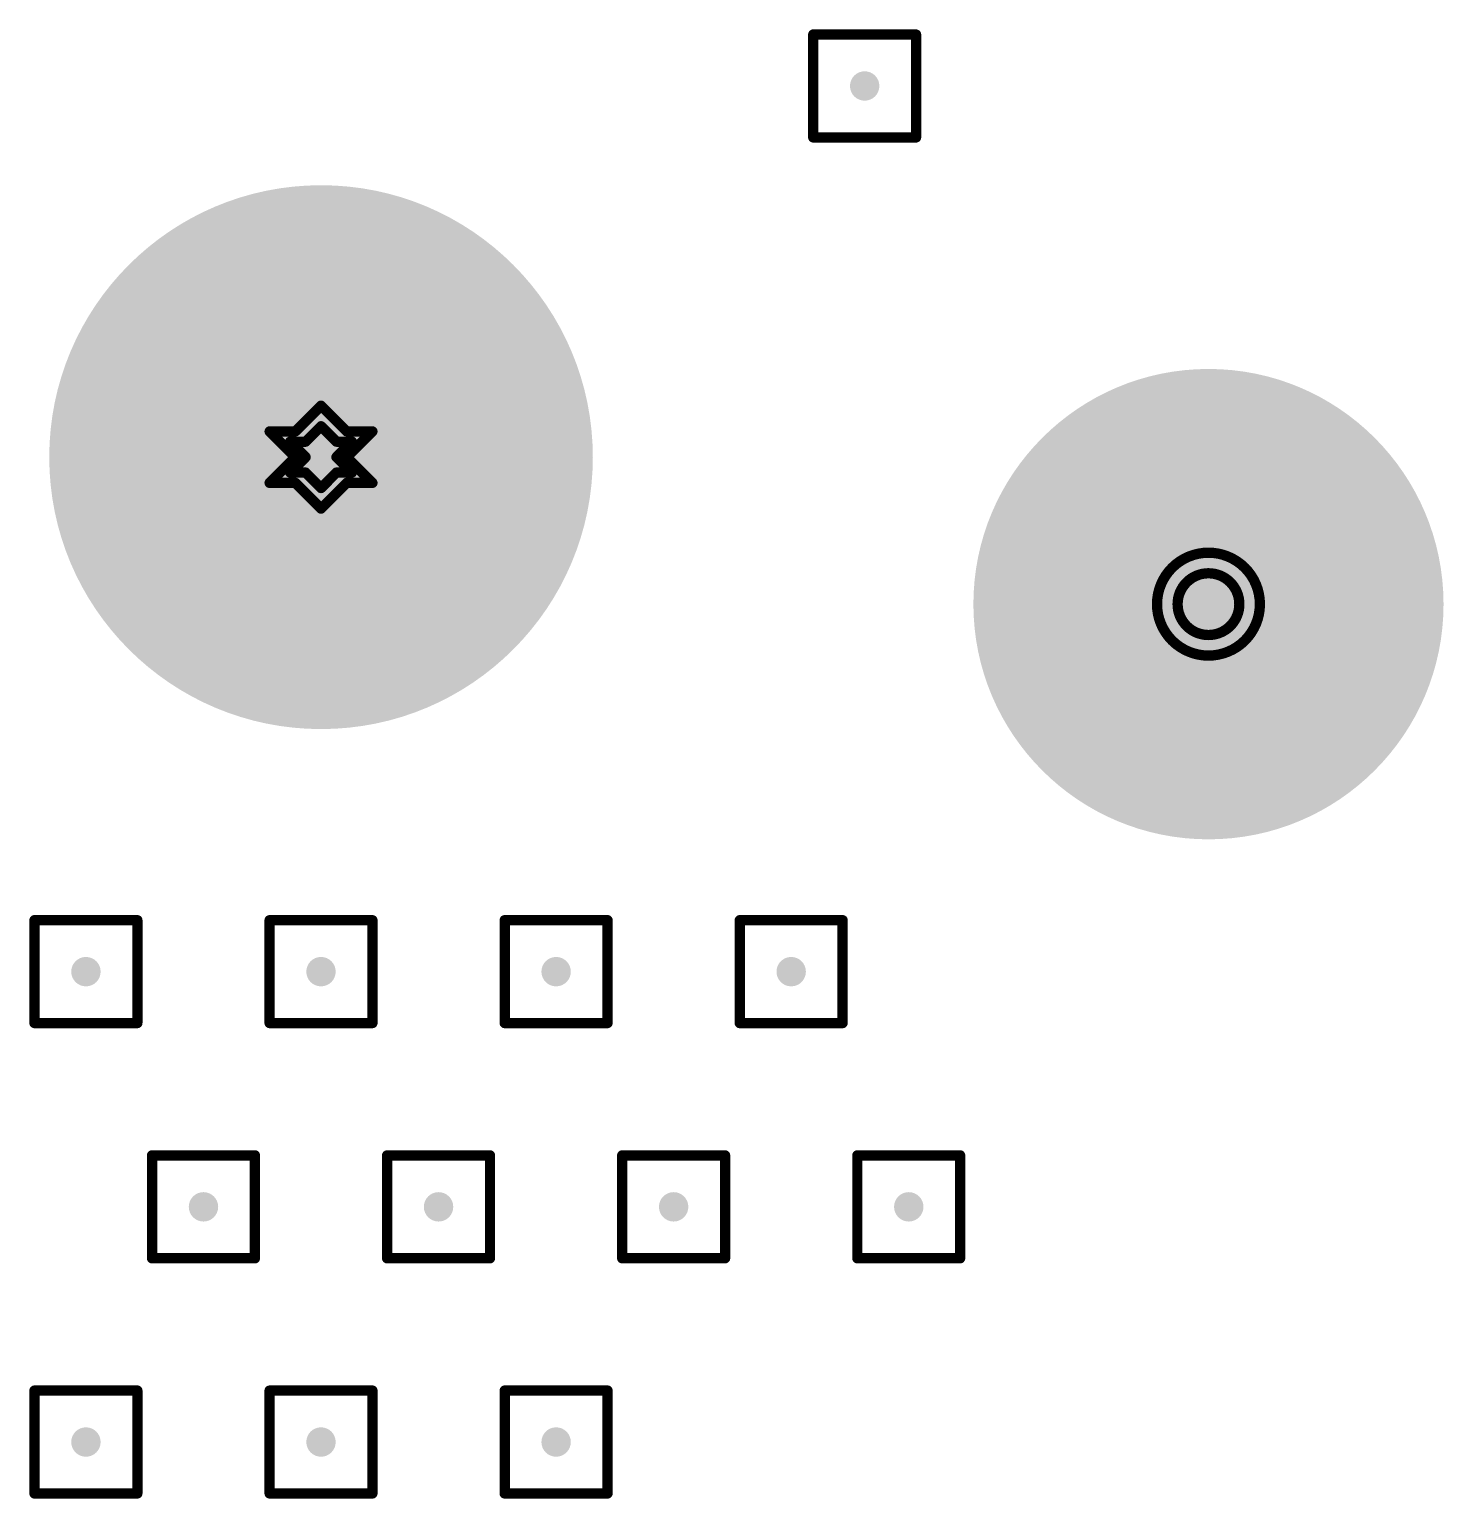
# Model space of a CAD drawing. Header units: inches. Extents: x 0 to 17, y 0 to 4.
# Drawn here: x 3.347 to 3.726, y 3.2841 to 3.6776 of the extents above; entities that cross this region are included whole.
import ezdxf

# ---------------------------------------------------------------- set-up
doc = ezdxf.new("R2010")
doc.units = ezdxf.units.IN
doc.header["$MEASUREMENT"] = 0
for name, color, linetype in [('Drill Drawing', 1, 'Continuous'), ('Pad Holes', 156, 'Continuous'), ('Via Holes', 16, 'Continuous')]:
    doc.layers.add(name, color=color, linetype=linetype)

# ---------------------------------------------------------------- blocks, each defined once
blk = doc.blocks.new('9774015151_78')
at = {"layer": 'Pad Holes'}
h = blk.add_hatch(color=7, dxfattribs=at)
edge = h.paths.add_edge_path()
edge.add_arc((0, 0), 0.07283, 0, 360)

msp = doc.modelspace()

# ---------------------------------------------------------------- hatches: boundary and pattern name
at = {"layer": 'Pad Holes'}
h = msp.add_hatch(color=7, dxfattribs=at)
edge = h.paths.add_edge_path()
edge.add_arc((3.66299, 3.52362), 0.06299, 0, 360)
at = {"layer": 'Via Holes'}
h = msp.add_hatch(color=7, dxfattribs=at)
edge = h.paths.add_edge_path()
edge.add_arc((3.57087, 3.6624), 0.00394, 0, 360)
h = msp.add_hatch(color=7, dxfattribs=at)
edge = h.paths.add_edge_path()
edge.add_arc((3.3622, 3.42519), 0.00394, 0, 360)
h = msp.add_hatch(color=7, dxfattribs=at)
edge = h.paths.add_edge_path()
edge.add_arc((3.42519, 3.42519), 0.00394, 0, 360)
h = msp.add_hatch(color=7, dxfattribs=at)
edge = h.paths.add_edge_path()
edge.add_arc((3.48819, 3.42519), 0.00394, 0, 360)
h = msp.add_hatch(color=7, dxfattribs=at)
edge = h.paths.add_edge_path()
edge.add_arc((3.55118, 3.42519), 0.00394, 0, 360)
h = msp.add_hatch(color=7, dxfattribs=at)
edge = h.paths.add_edge_path()
edge.add_arc((3.3937, 3.3622), 0.00394, 0, 360)
h = msp.add_hatch(color=7, dxfattribs=at)
edge = h.paths.add_edge_path()
edge.add_arc((3.45669, 3.3622), 0.00394, 0, 360)
h = msp.add_hatch(color=7, dxfattribs=at)
edge = h.paths.add_edge_path()
edge.add_arc((3.51968, 3.3622), 0.00394, 0, 360)
h = msp.add_hatch(color=7, dxfattribs=at)
edge = h.paths.add_edge_path()
edge.add_arc((3.58268, 3.3622), 0.00394, 0, 360)
h = msp.add_hatch(color=7, dxfattribs=at)
edge = h.paths.add_edge_path()
edge.add_arc((3.3622, 3.29921), 0.00394, 0, 360)
h = msp.add_hatch(color=7, dxfattribs=at)
edge = h.paths.add_edge_path()
edge.add_arc((3.42519, 3.29921), 0.00394, 0, 360)
h = msp.add_hatch(color=7, dxfattribs=at)
edge = h.paths.add_edge_path()
edge.add_arc((3.48819, 3.29921), 0.00394, 0, 360)

# ---------------------------------------------------------------- linework, layer by layer
at = {"layer": 'Drill Drawing'}
for points in [[(3.55709, 3.67618, 0.00276, 0.00276, 0), (3.58465, 3.67618, 0.00276, 0.00276, 0)], [(3.55709, 3.64862, 0.00276, 0.00276, 0), (3.55709, 3.67618, 0.00276, 0.00276, 0)], [(3.58465, 3.64862, 0.00276, 0.00276, 0), (3.58465, 3.67618, 0.00276, 0.00276, 0)], [(3.55709, 3.64862, 0.00276, 0.00276, 0), (3.58465, 3.64862, 0.00276, 0.00276, 0)], [(3.41831, 3.56988, 0.00276, 0.00276, 0), (3.4252, 3.57677, 0.00276, 0.00276, 0)], [(3.4252, 3.57677, 0.00276, 0.00276, 0), (3.43209, 3.56988, 0.00276, 0.00276, 0)], [(3.41142, 3.56988, 0.00276, 0.00276, 0), (3.41831, 3.56299, 0.00276, 0.00276, 0)], [(3.41142, 3.56988, 0.00276, 0.00276, 0), (3.41831, 3.56988, 0.00276, 0.00276, 0)], [(3.42106, 3.56713, 0.00276, 0.00276, 0), (3.4252, 3.57126, 0.00276, 0.00276, 0)], [(3.4252, 3.57126, 0.00276, 0.00276, 0), (3.42933, 3.56713, 0.00276, 0.00276, 0)], [(3.43209, 3.56988, 0.00276, 0.00276, 0), (3.43898, 3.56988, 0.00276, 0.00276, 0)], [(3.43209, 3.56299, 0.00276, 0.00276, 0), (3.43898, 3.56988, 0.00276, 0.00276, 0)], [(3.41693, 3.56713, 0.00276, 0.00276, 0), (3.42106, 3.56299, 0.00276, 0.00276, 0)], [(3.41693, 3.56713, 0.00276, 0.00276, 0), (3.42106, 3.56713, 0.00276, 0.00276, 0)], [(3.42933, 3.56713, 0.00276, 0.00276, 0), (3.43346, 3.56713, 0.00276, 0.00276, 0)], [(3.42933, 3.56299, 0.00276, 0.00276, 0), (3.43346, 3.56713, 0.00276, 0.00276, 0)], [(3.41142, 3.5561, 0.00276, 0.00276, 0), (3.41831, 3.56299, 0.00276, 0.00276, 0)], [(3.41693, 3.55886, 0.00276, 0.00276, 0), (3.42106, 3.56299, 0.00276, 0.00276, 0)], [(3.42933, 3.56299, 0.00276, 0.00276, 0), (3.43346, 3.55886, 0.00276, 0.00276, 0)], [(3.43209, 3.56299, 0.00276, 0.00276, 0), (3.43898, 3.5561, 0.00276, 0.00276, 0)], [(3.41142, 3.5561, 0.00276, 0.00276, 0), (3.41831, 3.5561, 0.00276, 0.00276, 0)], [(3.41693, 3.55886, 0.00276, 0.00276, 0), (3.42106, 3.55886, 0.00276, 0.00276, 0)], [(3.41831, 3.5561, 0.00276, 0.00276, 0), (3.4252, 3.54921, 0.00276, 0.00276, 0)], [(3.42106, 3.55886, 0.00276, 0.00276, 0), (3.4252, 3.55472, 0.00276, 0.00276, 0)], [(3.4252, 3.55472, 0.00276, 0.00276, 0), (3.42933, 3.55886, 0.00276, 0.00276, 0)], [(3.4252, 3.54921, 0.00276, 0.00276, 0), (3.43209, 3.5561, 0.00276, 0.00276, 0)], [(3.42933, 3.55886, 0.00276, 0.00276, 0), (3.43346, 3.55886, 0.00276, 0.00276, 0)], [(3.43209, 3.5561, 0.00276, 0.00276, 0), (3.43898, 3.5561, 0.00276, 0.00276, 0)], [(3.34842, 3.43897, 0.00276, 0.00276, 0), (3.37598, 3.43897, 0.00276, 0.00276, 0)], [(3.34842, 3.41142, 0.00276, 0.00276, 0), (3.34842, 3.43897, 0.00276, 0.00276, 0)], [(3.37598, 3.41142, 0.00276, 0.00276, 0), (3.37598, 3.43897, 0.00276, 0.00276, 0)], [(3.41142, 3.43897, 0.00276, 0.00276, 0), (3.43897, 3.43897, 0.00276, 0.00276, 0)], [(3.41142, 3.41142, 0.00276, 0.00276, 0), (3.41142, 3.43897, 0.00276, 0.00276, 0)], [(3.43897, 3.41142, 0.00276, 0.00276, 0), (3.43897, 3.43897, 0.00276, 0.00276, 0)], [(3.47441, 3.43897, 0.00276, 0.00276, 0), (3.50197, 3.43897, 0.00276, 0.00276, 0)], [(3.47441, 3.41142, 0.00276, 0.00276, 0), (3.47441, 3.43897, 0.00276, 0.00276, 0)], [(3.50197, 3.41142, 0.00276, 0.00276, 0), (3.50197, 3.43897, 0.00276, 0.00276, 0)], [(3.5374, 3.43897, 0.00276, 0.00276, 0), (3.56496, 3.43897, 0.00276, 0.00276, 0)], [(3.5374, 3.41142, 0.00276, 0.00276, 0), (3.5374, 3.43897, 0.00276, 0.00276, 0)], [(3.56496, 3.41142, 0.00276, 0.00276, 0), (3.56496, 3.43897, 0.00276, 0.00276, 0)], [(3.34842, 3.41142, 0.00276, 0.00276, 0), (3.37598, 3.41142, 0.00276, 0.00276, 0)], [(3.41142, 3.41142, 0.00276, 0.00276, 0), (3.43897, 3.41142, 0.00276, 0.00276, 0)], [(3.47441, 3.41142, 0.00276, 0.00276, 0), (3.50197, 3.41142, 0.00276, 0.00276, 0)], [(3.5374, 3.41142, 0.00276, 0.00276, 0), (3.56496, 3.41142, 0.00276, 0.00276, 0)], [(3.37992, 3.37598, 0.00276, 0.00276, 0), (3.40748, 3.37598, 0.00276, 0.00276, 0)], [(3.37992, 3.34842, 0.00276, 0.00276, 0), (3.37992, 3.37598, 0.00276, 0.00276, 0)], [(3.40748, 3.34842, 0.00276, 0.00276, 0), (3.40748, 3.37598, 0.00276, 0.00276, 0)], [(3.44291, 3.37598, 0.00276, 0.00276, 0), (3.47047, 3.37598, 0.00276, 0.00276, 0)], [(3.44291, 3.34842, 0.00276, 0.00276, 0), (3.44291, 3.37598, 0.00276, 0.00276, 0)], [(3.47047, 3.34842, 0.00276, 0.00276, 0), (3.47047, 3.37598, 0.00276, 0.00276, 0)], [(3.5059, 3.37598, 0.00276, 0.00276, 0), (3.53346, 3.37598, 0.00276, 0.00276, 0)], [(3.5059, 3.34842, 0.00276, 0.00276, 0), (3.5059, 3.37598, 0.00276, 0.00276, 0)], [(3.53346, 3.34842, 0.00276, 0.00276, 0), (3.53346, 3.37598, 0.00276, 0.00276, 0)], [(3.5689, 3.37598, 0.00276, 0.00276, 0), (3.59645, 3.37598, 0.00276, 0.00276, 0)], [(3.5689, 3.34842, 0.00276, 0.00276, 0), (3.5689, 3.37598, 0.00276, 0.00276, 0)], [(3.59645, 3.34842, 0.00276, 0.00276, 0), (3.59645, 3.37598, 0.00276, 0.00276, 0)], [(3.37992, 3.34842, 0.00276, 0.00276, 0), (3.40748, 3.34842, 0.00276, 0.00276, 0)], [(3.44291, 3.34842, 0.00276, 0.00276, 0), (3.47047, 3.34842, 0.00276, 0.00276, 0)], [(3.5059, 3.34842, 0.00276, 0.00276, 0), (3.53346, 3.34842, 0.00276, 0.00276, 0)], [(3.5689, 3.34842, 0.00276, 0.00276, 0), (3.59645, 3.34842, 0.00276, 0.00276, 0)], [(3.34842, 3.31299, 0.00276, 0.00276, 0), (3.37598, 3.31299, 0.00276, 0.00276, 0)], [(3.34842, 3.28543, 0.00276, 0.00276, 0), (3.34842, 3.31299, 0.00276, 0.00276, 0)], [(3.37598, 3.28543, 0.00276, 0.00276, 0), (3.37598, 3.31299, 0.00276, 0.00276, 0)], [(3.41142, 3.31299, 0.00276, 0.00276, 0), (3.43897, 3.31299, 0.00276, 0.00276, 0)], [(3.41142, 3.28543, 0.00276, 0.00276, 0), (3.41142, 3.31299, 0.00276, 0.00276, 0)], [(3.43897, 3.28543, 0.00276, 0.00276, 0), (3.43897, 3.31299, 0.00276, 0.00276, 0)], [(3.47441, 3.31299, 0.00276, 0.00276, 0), (3.50197, 3.31299, 0.00276, 0.00276, 0)], [(3.47441, 3.28543, 0.00276, 0.00276, 0), (3.47441, 3.31299, 0.00276, 0.00276, 0)], [(3.50197, 3.28543, 0.00276, 0.00276, 0), (3.50197, 3.31299, 0.00276, 0.00276, 0)], [(3.34842, 3.28543, 0.00276, 0.00276, 0), (3.37598, 3.28543, 0.00276, 0.00276, 0)], [(3.41142, 3.28543, 0.00276, 0.00276, 0), (3.43897, 3.28543, 0.00276, 0.00276, 0)], [(3.47441, 3.28543, 0.00276, 0.00276, 0), (3.50197, 3.28543, 0.00276, 0.00276, 0)]]:
    msp.add_lwpolyline(points, format="xyseb", dxfattribs=at)
for points in [[(3.5564, 3.67618, 0.00138, 0.00138, 1), (3.55778, 3.67618, 0.00138, 0.00138, 1)], [(3.5564, 3.67618, 0.00138, 0.00138, 1), (3.55778, 3.67618, 0.00138, 0.00138, 1)], [(3.58396, 3.67618, 0.00138, 0.00138, 1), (3.58533, 3.67618, 0.00138, 0.00138, 1)], [(3.58396, 3.67618, 0.00138, 0.00138, 1), (3.58533, 3.67618, 0.00138, 0.00138, 1)], [(3.5564, 3.64862, 0.00138, 0.00138, 1), (3.55778, 3.64862, 0.00138, 0.00138, 1)], [(3.5564, 3.64862, 0.00138, 0.00138, 1), (3.55778, 3.64862, 0.00138, 0.00138, 1)], [(3.58396, 3.64862, 0.00138, 0.00138, 1), (3.58533, 3.64862, 0.00138, 0.00138, 1)], [(3.58396, 3.64862, 0.00138, 0.00138, 1), (3.58533, 3.64862, 0.00138, 0.00138, 1)], [(3.42451, 3.57677, 0.00138, 0.00138, 1), (3.42589, 3.57677, 0.00138, 0.00138, 1)], [(3.42451, 3.57677, 0.00138, 0.00138, 1), (3.42589, 3.57677, 0.00138, 0.00138, 1)], [(3.41073, 3.56988, 0.00138, 0.00138, 1), (3.41211, 3.56988, 0.00138, 0.00138, 1)], [(3.41073, 3.56988, 0.00138, 0.00138, 1), (3.41211, 3.56988, 0.00138, 0.00138, 1)], [(3.41762, 3.56988, 0.00138, 0.00138, 1), (3.419, 3.56988, 0.00138, 0.00138, 1)], [(3.41762, 3.56988, 0.00138, 0.00138, 1), (3.419, 3.56988, 0.00138, 0.00138, 1)], [(3.42451, 3.57126, 0.00138, 0.00138, 1), (3.42589, 3.57126, 0.00138, 0.00138, 1)], [(3.42451, 3.57126, 0.00138, 0.00138, 1), (3.42589, 3.57126, 0.00138, 0.00138, 1)], [(3.4314, 3.56988, 0.00138, 0.00138, 1), (3.43277, 3.56988, 0.00138, 0.00138, 1)], [(3.4314, 3.56988, 0.00138, 0.00138, 1), (3.43277, 3.56988, 0.00138, 0.00138, 1)], [(3.43829, 3.56988, 0.00138, 0.00138, 1), (3.43966, 3.56988, 0.00138, 0.00138, 1)], [(3.43829, 3.56988, 0.00138, 0.00138, 1), (3.43966, 3.56988, 0.00138, 0.00138, 1)], [(3.41624, 3.56713, 0.00138, 0.00138, 1), (3.41762, 3.56713, 0.00138, 0.00138, 1)], [(3.41624, 3.56713, 0.00138, 0.00138, 1), (3.41762, 3.56713, 0.00138, 0.00138, 1)], [(3.42037, 3.56713, 0.00138, 0.00138, 1), (3.42175, 3.56713, 0.00138, 0.00138, 1)], [(3.42037, 3.56713, 0.00138, 0.00138, 1), (3.42175, 3.56713, 0.00138, 0.00138, 1)], [(3.42864, 3.56713, 0.00138, 0.00138, 1), (3.43002, 3.56713, 0.00138, 0.00138, 1)], [(3.42864, 3.56713, 0.00138, 0.00138, 1), (3.43002, 3.56713, 0.00138, 0.00138, 1)], [(3.43277, 3.56713, 0.00138, 0.00138, 1), (3.43415, 3.56713, 0.00138, 0.00138, 1)], [(3.43277, 3.56713, 0.00138, 0.00138, 1), (3.43415, 3.56713, 0.00138, 0.00138, 1)], [(3.41762, 3.56299, 0.00138, 0.00138, 1), (3.419, 3.56299, 0.00138, 0.00138, 1)], [(3.41762, 3.56299, 0.00138, 0.00138, 1), (3.419, 3.56299, 0.00138, 0.00138, 1)], [(3.42037, 3.56299, 0.00138, 0.00138, 1), (3.42175, 3.56299, 0.00138, 0.00138, 1)], [(3.42037, 3.56299, 0.00138, 0.00138, 1), (3.42175, 3.56299, 0.00138, 0.00138, 1)], [(3.42864, 3.56299, 0.00138, 0.00138, 1), (3.43002, 3.56299, 0.00138, 0.00138, 1)], [(3.42864, 3.56299, 0.00138, 0.00138, 1), (3.43002, 3.56299, 0.00138, 0.00138, 1)], [(3.4314, 3.56299, 0.00138, 0.00138, 1), (3.43277, 3.56299, 0.00138, 0.00138, 1)], [(3.4314, 3.56299, 0.00138, 0.00138, 1), (3.43277, 3.56299, 0.00138, 0.00138, 1)], [(3.41073, 3.5561, 0.00138, 0.00138, 1), (3.41211, 3.5561, 0.00138, 0.00138, 1)], [(3.41073, 3.5561, 0.00138, 0.00138, 1), (3.41211, 3.5561, 0.00138, 0.00138, 1)], [(3.41624, 3.55886, 0.00138, 0.00138, 1), (3.41762, 3.55886, 0.00138, 0.00138, 1)], [(3.41624, 3.55886, 0.00138, 0.00138, 1), (3.41762, 3.55886, 0.00138, 0.00138, 1)], [(3.41762, 3.5561, 0.00138, 0.00138, 1), (3.419, 3.5561, 0.00138, 0.00138, 1)], [(3.41762, 3.5561, 0.00138, 0.00138, 1), (3.419, 3.5561, 0.00138, 0.00138, 1)], [(3.42037, 3.55886, 0.00138, 0.00138, 1), (3.42175, 3.55886, 0.00138, 0.00138, 1)], [(3.42037, 3.55886, 0.00138, 0.00138, 1), (3.42175, 3.55886, 0.00138, 0.00138, 1)], [(3.42864, 3.55886, 0.00138, 0.00138, 1), (3.43002, 3.55886, 0.00138, 0.00138, 1)], [(3.42864, 3.55886, 0.00138, 0.00138, 1), (3.43002, 3.55886, 0.00138, 0.00138, 1)], [(3.4314, 3.5561, 0.00138, 0.00138, 1), (3.43277, 3.5561, 0.00138, 0.00138, 1)], [(3.4314, 3.5561, 0.00138, 0.00138, 1), (3.43277, 3.5561, 0.00138, 0.00138, 1)], [(3.43277, 3.55886, 0.00138, 0.00138, 1), (3.43415, 3.55886, 0.00138, 0.00138, 1)], [(3.43277, 3.55886, 0.00138, 0.00138, 1), (3.43415, 3.55886, 0.00138, 0.00138, 1)], [(3.43829, 3.5561, 0.00138, 0.00138, 1), (3.43966, 3.5561, 0.00138, 0.00138, 1)], [(3.43829, 3.5561, 0.00138, 0.00138, 1), (3.43966, 3.5561, 0.00138, 0.00138, 1)], [(3.42451, 3.55472, 0.00138, 0.00138, 1), (3.42589, 3.55472, 0.00138, 0.00138, 1)], [(3.42451, 3.55472, 0.00138, 0.00138, 1), (3.42589, 3.55472, 0.00138, 0.00138, 1)], [(3.42451, 3.54921, 0.00138, 0.00138, 1), (3.42589, 3.54921, 0.00138, 0.00138, 1)], [(3.42451, 3.54921, 0.00138, 0.00138, 1), (3.42589, 3.54921, 0.00138, 0.00138, 1)], [(3.67677, 3.52362, 0.00276, 0.00276, 1), (3.64921, 3.52362, 0.00276, 0.00276, 1)], [(3.67126, 3.52362, 0.00276, 0.00276, 1), (3.65472, 3.52362, 0.00276, 0.00276, 1)], [(3.64852, 3.52362, 0.00138, 0.00138, 1), (3.6499, 3.52362, 0.00138, 0.00138, 1)], [(3.65404, 3.52362, 0.00138, 0.00138, 1), (3.65541, 3.52362, 0.00138, 0.00138, 1)], [(3.67057, 3.52362, 0.00138, 0.00138, 1), (3.67195, 3.52362, 0.00138, 0.00138, 1)], [(3.67608, 3.52362, 0.00138, 0.00138, 1), (3.67746, 3.52362, 0.00138, 0.00138, 1)], [(3.34773, 3.43897, 0.00138, 0.00138, 1), (3.34911, 3.43897, 0.00138, 0.00138, 1)], [(3.34773, 3.43897, 0.00138, 0.00138, 1), (3.34911, 3.43897, 0.00138, 0.00138, 1)], [(3.37529, 3.43897, 0.00138, 0.00138, 1), (3.37667, 3.43897, 0.00138, 0.00138, 1)], [(3.37529, 3.43897, 0.00138, 0.00138, 1), (3.37667, 3.43897, 0.00138, 0.00138, 1)], [(3.41073, 3.43897, 0.00138, 0.00138, 1), (3.4121, 3.43897, 0.00138, 0.00138, 1)], [(3.41073, 3.43897, 0.00138, 0.00138, 1), (3.4121, 3.43897, 0.00138, 0.00138, 1)], [(3.43829, 3.43897, 0.00138, 0.00138, 1), (3.43966, 3.43897, 0.00138, 0.00138, 1)], [(3.43829, 3.43897, 0.00138, 0.00138, 1), (3.43966, 3.43897, 0.00138, 0.00138, 1)], [(3.47372, 3.43897, 0.00138, 0.00138, 1), (3.4751, 3.43897, 0.00138, 0.00138, 1)], [(3.47372, 3.43897, 0.00138, 0.00138, 1), (3.4751, 3.43897, 0.00138, 0.00138, 1)], [(3.50128, 3.43897, 0.00138, 0.00138, 1), (3.50266, 3.43897, 0.00138, 0.00138, 1)], [(3.50128, 3.43897, 0.00138, 0.00138, 1), (3.50266, 3.43897, 0.00138, 0.00138, 1)], [(3.53671, 3.43897, 0.00138, 0.00138, 1), (3.53809, 3.43897, 0.00138, 0.00138, 1)], [(3.53671, 3.43897, 0.00138, 0.00138, 1), (3.53809, 3.43897, 0.00138, 0.00138, 1)], [(3.56427, 3.43897, 0.00138, 0.00138, 1), (3.56565, 3.43897, 0.00138, 0.00138, 1)], [(3.56427, 3.43897, 0.00138, 0.00138, 1), (3.56565, 3.43897, 0.00138, 0.00138, 1)], [(3.34773, 3.41142, 0.00138, 0.00138, 1), (3.34911, 3.41142, 0.00138, 0.00138, 1)], [(3.34773, 3.41142, 0.00138, 0.00138, 1), (3.34911, 3.41142, 0.00138, 0.00138, 1)], [(3.37529, 3.41142, 0.00138, 0.00138, 1), (3.37667, 3.41142, 0.00138, 0.00138, 1)], [(3.37529, 3.41142, 0.00138, 0.00138, 1), (3.37667, 3.41142, 0.00138, 0.00138, 1)], [(3.41073, 3.41142, 0.00138, 0.00138, 1), (3.4121, 3.41142, 0.00138, 0.00138, 1)], [(3.41073, 3.41142, 0.00138, 0.00138, 1), (3.4121, 3.41142, 0.00138, 0.00138, 1)], [(3.43829, 3.41142, 0.00138, 0.00138, 1), (3.43966, 3.41142, 0.00138, 0.00138, 1)], [(3.43829, 3.41142, 0.00138, 0.00138, 1), (3.43966, 3.41142, 0.00138, 0.00138, 1)], [(3.47372, 3.41142, 0.00138, 0.00138, 1), (3.4751, 3.41142, 0.00138, 0.00138, 1)], [(3.47372, 3.41142, 0.00138, 0.00138, 1), (3.4751, 3.41142, 0.00138, 0.00138, 1)], [(3.50128, 3.41142, 0.00138, 0.00138, 1), (3.50266, 3.41142, 0.00138, 0.00138, 1)], [(3.50128, 3.41142, 0.00138, 0.00138, 1), (3.50266, 3.41142, 0.00138, 0.00138, 1)], [(3.53671, 3.41142, 0.00138, 0.00138, 1), (3.53809, 3.41142, 0.00138, 0.00138, 1)], [(3.53671, 3.41142, 0.00138, 0.00138, 1), (3.53809, 3.41142, 0.00138, 0.00138, 1)], [(3.56427, 3.41142, 0.00138, 0.00138, 1), (3.56565, 3.41142, 0.00138, 0.00138, 1)], [(3.56427, 3.41142, 0.00138, 0.00138, 1), (3.56565, 3.41142, 0.00138, 0.00138, 1)], [(3.37923, 3.37598, 0.00138, 0.00138, 1), (3.38061, 3.37598, 0.00138, 0.00138, 1)], [(3.37923, 3.37598, 0.00138, 0.00138, 1), (3.38061, 3.37598, 0.00138, 0.00138, 1)], [(3.40679, 3.37598, 0.00138, 0.00138, 1), (3.40817, 3.37598, 0.00138, 0.00138, 1)], [(3.40679, 3.37598, 0.00138, 0.00138, 1), (3.40817, 3.37598, 0.00138, 0.00138, 1)], [(3.44222, 3.37598, 0.00138, 0.00138, 1), (3.4436, 3.37598, 0.00138, 0.00138, 1)], [(3.44222, 3.37598, 0.00138, 0.00138, 1), (3.4436, 3.37598, 0.00138, 0.00138, 1)], [(3.46978, 3.37598, 0.00138, 0.00138, 1), (3.47116, 3.37598, 0.00138, 0.00138, 1)], [(3.46978, 3.37598, 0.00138, 0.00138, 1), (3.47116, 3.37598, 0.00138, 0.00138, 1)], [(3.50521, 3.37598, 0.00138, 0.00138, 1), (3.50659, 3.37598, 0.00138, 0.00138, 1)], [(3.50521, 3.37598, 0.00138, 0.00138, 1), (3.50659, 3.37598, 0.00138, 0.00138, 1)], [(3.53277, 3.37598, 0.00138, 0.00138, 1), (3.53415, 3.37598, 0.00138, 0.00138, 1)], [(3.53277, 3.37598, 0.00138, 0.00138, 1), (3.53415, 3.37598, 0.00138, 0.00138, 1)], [(3.56821, 3.37598, 0.00138, 0.00138, 1), (3.56958, 3.37598, 0.00138, 0.00138, 1)], [(3.56821, 3.37598, 0.00138, 0.00138, 1), (3.56958, 3.37598, 0.00138, 0.00138, 1)], [(3.59577, 3.37598, 0.00138, 0.00138, 1), (3.59714, 3.37598, 0.00138, 0.00138, 1)], [(3.59577, 3.37598, 0.00138, 0.00138, 1), (3.59714, 3.37598, 0.00138, 0.00138, 1)], [(3.37923, 3.34842, 0.00138, 0.00138, 1), (3.38061, 3.34842, 0.00138, 0.00138, 1)], [(3.37923, 3.34842, 0.00138, 0.00138, 1), (3.38061, 3.34842, 0.00138, 0.00138, 1)], [(3.40679, 3.34842, 0.00138, 0.00138, 1), (3.40817, 3.34842, 0.00138, 0.00138, 1)], [(3.40679, 3.34842, 0.00138, 0.00138, 1), (3.40817, 3.34842, 0.00138, 0.00138, 1)], [(3.44222, 3.34842, 0.00138, 0.00138, 1), (3.4436, 3.34842, 0.00138, 0.00138, 1)], [(3.44222, 3.34842, 0.00138, 0.00138, 1), (3.4436, 3.34842, 0.00138, 0.00138, 1)], [(3.46978, 3.34842, 0.00138, 0.00138, 1), (3.47116, 3.34842, 0.00138, 0.00138, 1)], [(3.46978, 3.34842, 0.00138, 0.00138, 1), (3.47116, 3.34842, 0.00138, 0.00138, 1)], [(3.50521, 3.34842, 0.00138, 0.00138, 1), (3.50659, 3.34842, 0.00138, 0.00138, 1)], [(3.50521, 3.34842, 0.00138, 0.00138, 1), (3.50659, 3.34842, 0.00138, 0.00138, 1)], [(3.53277, 3.34842, 0.00138, 0.00138, 1), (3.53415, 3.34842, 0.00138, 0.00138, 1)], [(3.53277, 3.34842, 0.00138, 0.00138, 1), (3.53415, 3.34842, 0.00138, 0.00138, 1)], [(3.56821, 3.34842, 0.00138, 0.00138, 1), (3.56958, 3.34842, 0.00138, 0.00138, 1)], [(3.56821, 3.34842, 0.00138, 0.00138, 1), (3.56958, 3.34842, 0.00138, 0.00138, 1)], [(3.59577, 3.34842, 0.00138, 0.00138, 1), (3.59714, 3.34842, 0.00138, 0.00138, 1)], [(3.59577, 3.34842, 0.00138, 0.00138, 1), (3.59714, 3.34842, 0.00138, 0.00138, 1)], [(3.34773, 3.31299, 0.00138, 0.00138, 1), (3.34911, 3.31299, 0.00138, 0.00138, 1)], [(3.34773, 3.31299, 0.00138, 0.00138, 1), (3.34911, 3.31299, 0.00138, 0.00138, 1)], [(3.37529, 3.31299, 0.00138, 0.00138, 1), (3.37667, 3.31299, 0.00138, 0.00138, 1)], [(3.37529, 3.31299, 0.00138, 0.00138, 1), (3.37667, 3.31299, 0.00138, 0.00138, 1)], [(3.41073, 3.31299, 0.00138, 0.00138, 1), (3.4121, 3.31299, 0.00138, 0.00138, 1)], [(3.41073, 3.31299, 0.00138, 0.00138, 1), (3.4121, 3.31299, 0.00138, 0.00138, 1)], [(3.43829, 3.31299, 0.00138, 0.00138, 1), (3.43966, 3.31299, 0.00138, 0.00138, 1)], [(3.43829, 3.31299, 0.00138, 0.00138, 1), (3.43966, 3.31299, 0.00138, 0.00138, 1)], [(3.47372, 3.31299, 0.00138, 0.00138, 1), (3.4751, 3.31299, 0.00138, 0.00138, 1)], [(3.47372, 3.31299, 0.00138, 0.00138, 1), (3.4751, 3.31299, 0.00138, 0.00138, 1)], [(3.50128, 3.31299, 0.00138, 0.00138, 1), (3.50266, 3.31299, 0.00138, 0.00138, 1)], [(3.50128, 3.31299, 0.00138, 0.00138, 1), (3.50266, 3.31299, 0.00138, 0.00138, 1)], [(3.34773, 3.28543, 0.00138, 0.00138, 1), (3.34911, 3.28543, 0.00138, 0.00138, 1)], [(3.34773, 3.28543, 0.00138, 0.00138, 1), (3.34911, 3.28543, 0.00138, 0.00138, 1)], [(3.37529, 3.28543, 0.00138, 0.00138, 1), (3.37667, 3.28543, 0.00138, 0.00138, 1)], [(3.37529, 3.28543, 0.00138, 0.00138, 1), (3.37667, 3.28543, 0.00138, 0.00138, 1)], [(3.41073, 3.28543, 0.00138, 0.00138, 1), (3.4121, 3.28543, 0.00138, 0.00138, 1)], [(3.41073, 3.28543, 0.00138, 0.00138, 1), (3.4121, 3.28543, 0.00138, 0.00138, 1)], [(3.43829, 3.28543, 0.00138, 0.00138, 1), (3.43966, 3.28543, 0.00138, 0.00138, 1)], [(3.43829, 3.28543, 0.00138, 0.00138, 1), (3.43966, 3.28543, 0.00138, 0.00138, 1)], [(3.47372, 3.28543, 0.00138, 0.00138, 1), (3.4751, 3.28543, 0.00138, 0.00138, 1)], [(3.47372, 3.28543, 0.00138, 0.00138, 1), (3.4751, 3.28543, 0.00138, 0.00138, 1)], [(3.50128, 3.28543, 0.00138, 0.00138, 1), (3.50266, 3.28543, 0.00138, 0.00138, 1)], [(3.50128, 3.28543, 0.00138, 0.00138, 1), (3.50266, 3.28543, 0.00138, 0.00138, 1)]]:
    msp.add_lwpolyline(points, format="xyseb", close=True, dxfattribs=at)

# ---------------------------------------------------------------- block references
msp.add_blockref('9774015151_78', (3.4252, 3.56299))

doc.saveas('drawing.dxf')
